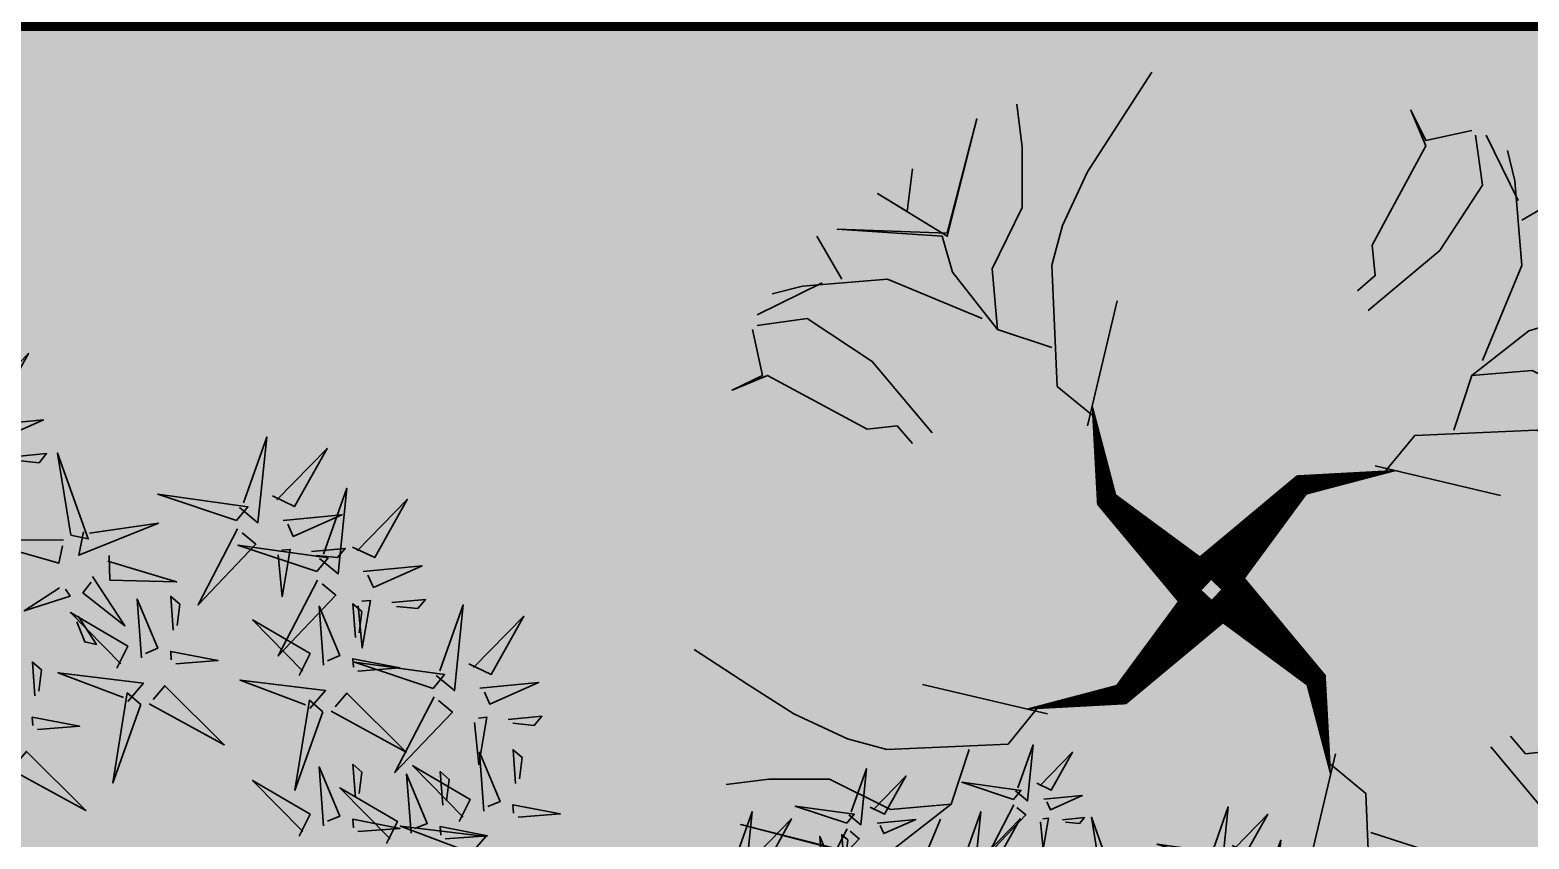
# Model space of a CAD drawing. Header units: millimetres. Extents: x -10000 to 124200, y -12045 to 23620.
# Drawn here: x 44064 to 44800, y 7544 to 7940 of the extents above; entities that cross this region are included whole.
import ezdxf

# ---------------------------------------------------------------- set-up
doc = ezdxf.new("R2010")
doc.units = ezdxf.units.MM
doc.header["$LTSCALE"] = 150
doc.layers.add('ad-Framing', color=30, linetype='Continuous', lineweight=35, true_color=0xff7f00)
doc.layers.add('ad-Landscape', color=7, linetype='Continuous', lineweight=35, true_color=0x007f00)
doc.layers.add('ad-Verandah', color=7, linetype='Continuous', true_color=0xa57c52)

# ---------------------------------------------------------------- blocks, each defined once
blk = doc.blocks.new('bamboo')
at = {"layer": 'ad-Landscape'}
for points in [[(-1190.3, 750.9), (-1161.9, 716.5), (-1322.1, 700.2), (-1198.9, 743.8)], [(-1212, 689.6), (-1192.2, 648), (-1301.2, 587.1), (-1204.9, 680.9)], [(-1288.8, 429.3), (-1338.2, 576.9), (-1314.7, 408), (-1288.8, 429.3)], [(-1141, 498.1), (-1251.3, 506.4), (-1159.2, 467.8), (-1149.5, 490.8)], [(-1273.1, 427.7), (-1131.2, 501.3), (-1244.7, 393.3), (-1266, 419.1)], [(-1313.2, 423.7), (-1284.7, 389.2), (-1445, 373), (-1321.8, 416.6)], [(-1193.1, 438.6), (-1256.1, 443.4), (-1241.5, 426.4), (-1201.6, 431.4)], [(-1334.9, 362.3), (-1315.1, 320.7), (-1424, 259.8), (-1327.8, 353.7)], [(-1289.2, 342), (-1299.8, 231.9), (-1259.3, 323.3), (-1282.1, 333.4)], [(-1357.1, -48), (-1406.5, 99.6), (-1382.9, -69.3), (-1357.1, -48)], [(-1190.3, 96.4), (-1161.9, 61.9), (-1322.1, 45.7), (-1198.9, 89.3)], [(-1212, 35.1), (-1192.2, -6.5), (-1301.2, -67.4), (-1204.9, 26.4)], [(-1341.4, -49.5), (-1199.5, 24), (-1312.9, -84), (-1334.3, -58.1)], [(-1381.4, -53.6), (-1353, -88.1), (-1513.2, -104.3), (-1390.1, -60.7)], [(-1403.2, -114.9), (-1383.3, -156.5), (-1492.3, -217.4), (-1396.1, -123.6)], [(-1357.5, -135.2), (-1368, -245.3), (-1327.6, -154), (-1350.4, -143.9)], [(-1293.1, -125.6), (-1214.5, -133.2), (-1303.2, -148.4), (-1301.7, -132.7)], [(-1143.7, -283.2), (-1143, -123.3), (-1099.9, -274), (-1132.7, -280.9)], [(-1299.1, -188.5), (-1305.1, -251.4), (-1287.9, -237.2), (-1292, -197.1)], [(-713.7, -184.4), (-637.3, -324.8), (-747.6, -213.6), (-722.2, -191.7)], [(-1053.9, -275.7), (-1010.7, -209.6), (-1038.4, -295.3), (-1051.6, -286.6)], [(-851.8, -229.5), (-914.8, -224.8), (-900.2, -241.7), (-860.3, -236.8)], [(-788.8, -234.2), (-794.8, -313), (-811.8, -224.6), (-796, -225.8)], [(-1152.3, -296.4), (-1306, -271.7), (-1145.4, -329.2), (-1152.3, -296.4)], [(-841.4, -403.5), (-875.3, -432.7), (-894.8, -272.8), (-848.7, -395.1)], [(-903.2, -383.1), (-944.4, -403.7), (-1007.5, -296), (-911.7, -390.3)], [(-1000.9, -310.2), (-948, -344.7), (-952.6, -322.9), (-990, -307.9)], [(-1158.7, -320.6), (-1114.9, -311.4), (-1174.8, -460.8), (-1156.4, -331.5)], [(-1075.2, -337.2), (-982.6, -397.6), (-1044.7, -319.4), (-1064.3, -334.9)], [(-1114.4, -368.3), (-1068.3, -370), (-1064.9, -494.8), (-1103.4, -366)], [(-835.4, -427.8), (-688.8, -375.4), (-857.2, -402.4), (-835.4, -427.8)], [(-922.6, -429.1), (-1032.9, -420.9), (-940.7, -459.5), (-931.1, -436.4)], [(-836.6, -443.5), (-760.1, -583.9), (-870.5, -472.6), (-845, -450.8)], [(-1179.6, -607.1), (-1229, -459.4), (-1205.5, -628.4), (-1179.6, -607.1)], [(-974.6, -488.6), (-1037.7, -483.9), (-1023.1, -500.8), (-983.1, -495.9)], [(-911.6, -493.3), (-917.6, -572.1), (-934.7, -483.7), (-918.9, -484.8)], [(-1163.9, -608.6), (-1022, -535), (-1135.5, -643.1), (-1156.8, -617.2)], [(-1204, -612.6), (-1175.5, -647.1), (-1335.8, -663.4), (-1212.6, -619.7)], [(-1084.1, -757), (-1133.4, -609.4), (-1109.9, -778.4), (-1084.1, -757)], [(-827.8, -744.4), (-861.7, -773.6), (-881.2, -613.7), (-835.1, -736)], [(-889.6, -724), (-930.8, -744.6), (-993.8, -636.9), (-898.1, -731.2)], [(-589.2, -724), (-630.4, -744.6), (-693.5, -636.9), (-597.7, -731.2)], [(-1225.7, -674), (-1205.9, -715.6), (-1314.8, -776.5), (-1218.6, -682.6)], [(-1180, -694.3), (-1190.5, -804.4), (-1150.1, -713.1), (-1172.9, -702.9)], [(-1115.6, -684.7), (-1037, -692.3), (-1125.7, -707.5), (-1124.2, -691.8)], [(-1068.3, -758.6), (-926.4, -685), (-1039.9, -793.1), (-1061.2, -767.2)], [(-821.7, -768.6), (-675.1, -716.3), (-843.5, -743.3), (-821.7, -768.6)], [(-1121.6, -747.6), (-1127.7, -810.5), (-1110.4, -796.3), (-1114.5, -756.2)], [(-1108.4, -762.6), (-1079.9, -797.1), (-1240.2, -813.4), (-1117, -769.7)], [(-908.9, -770), (-1019.2, -761.8), (-927.1, -800.3), (-917.4, -777.3)], [(-822.9, -784.4), (-746.5, -924.8), (-856.8, -813.5), (-831.4, -791.7)], [(-608.6, -770), (-718.8, -761.8), (-626.7, -800.3), (-617.1, -777.3)], [(-575.6, -887.6), (-616.8, -908.3), (-679.8, -800.6), (-584, -894.9)], [(-1130.1, -824), (-1110.3, -865.6), (-1219.3, -926.5), (-1123, -832.6)], [(-1020.1, -834.7), (-941.4, -842.3), (-1030.2, -857.5), (-1028.7, -841.8)], [(-961, -829.5), (-1024, -824.8), (-1009.5, -841.7), (-969.5, -836.8)], [(-898, -834.2), (-904, -913), (-921, -824.6), (-905.3, -825.7)], [(-865.6, -975.2), (-915, -827.6), (-891.5, -996.5), (-865.6, -975.2)], [(-660.6, -829.5), (-723.6, -824.8), (-709.1, -841.7), (-669.1, -836.8)], [(-597.6, -834.2), (-603.6, -913), (-620.7, -824.6), (-604.9, -825.7)], [(-1084.5, -844.3), (-1095, -954.4), (-1054.5, -863.1), (-1077.3, -852.9)], [(-1026.1, -897.6), (-1032.1, -960.5), (-1014.9, -946.3), (-1019, -906.2)], [(-849.9, -976.7), (-708, -903.2), (-821.4, -1011.2), (-842.8, -985.4)], [(-594.9, -933.7), (-705.2, -925.4), (-613.1, -964), (-603.4, -940.9)], [(-554.7, -1044.4), (-588.6, -1073.6), (-608.1, -913.7), (-562, -1036)], [(-616.5, -1023.9), (-657.7, -1044.6), (-720.8, -936.9), (-625, -1031.2)], [(-889.9, -980.8), (-861.5, -1015.3), (-1021.7, -1031.5), (-898.6, -987.9)], [(-647, -993.1), (-710, -988.4), (-695.4, -1005.3), (-655.5, -1000.4)], [(-584, -997.8), (-590, -1076.6), (-607, -988.2), (-591.3, -989.4)], [(-911.7, -1042.2), (-891.9, -1083.8), (-1000.8, -1144.6), (-904.6, -1050.8)], [(-866, -1062.5), (-876.5, -1172.5), (-836.1, -1081.2), (-858.9, -1071.1)], [(-801.6, -1052.8), (-723, -1060.4), (-811.7, -1075.7), (-810.2, -1059.9)], [(-635.9, -1070), (-746.1, -1061.7), (-654, -1100.3), (-644.4, -1077.3)], [(-807.6, -1115.7), (-813.6, -1178.6), (-796.4, -1164.4), (-800.5, -1124.4)], [(-687.9, -1129.5), (-751, -1124.7), (-736.4, -1141.7), (-696.4, -1136.8)], [(-624.9, -1134.2), (-630.9, -1213), (-648, -1124.6), (-632.2, -1125.7)]]:
    blk.add_lwpolyline(points, dxfattribs=at)
blk = doc.blocks.new('A$C06C421F0')
at = {"layer": 'ad-Landscape'}
for points in [[(359.9, 366.5, 36, 14.4, 0), (421.2, 431.5, 14.4, 0.72, 0), (487.4, 441.9, 0, 0, 0), (448, 441.9, 0, 0, 0), (472.5, 524.2, 0, 0, 0), (467.7, 541.4, 0, 0, 0), (379.6, 599.7, 0, 0, 0), (404.1, 579.3, 0, 0, 0), (359.9, 575.7, 0, 0, 0), (404.1, 579.3, 0, 0, 0), (467.7, 541.4, 0, 0, 0), (433.5, 648, 0, 0, 0), (482.5, 692.3, 0, 0, 0), (430.9, 648, 0, 0, 0), (418.6, 692.3, 0, 0, 0), (426.1, 713.1, 0, 0, 0), (413.8, 692.3, 0, 0, 0), (372.2, 716.3, 0, 0, 0), (413.8, 692.3, 0, 0, 0), (323.1, 719.9, 0, 0, 0)], [(353.4, 359.9, 36, 14.4, 0), (288.3, 421.2, 14.4, 0.72, 0), (277.9, 487.4, 0, 0, 0), (277.9, 448, 0, 0, 0), (195.7, 472.5, 0, 0, 0), (178.5, 467.7, 0, 0, 0), (120.2, 379.6, 0, 0, 0), (140.6, 404.1, 0, 0, 0), (144.2, 359.9, 0, 0, 0), (140.6, 404.1, 0, 0, 0), (178.5, 467.7, 0, 0, 0), (71.9, 433.5, 0, 0, 0), (27.6, 482.5, 0, 0, 0), (71.9, 430.9, 0, 0, 0), (27.6, 418.6, 0, 0, 0), (6.8, 426.1, 0, 0, 0), (27.6, 413.8, 0, 0, 0), (3.6, 372.2, 0, 0, 0), (27.6, 413.8, 0, 0, 0), (0, 323.1, 0, 0, 0)], [(366.5, 360, 36, 14.4, 0), (431.5, 298.7, 14.4, 0.72, 0), (441.9, 232.5, 0, 0, 0), (441.9, 271.9, 0, 0, 0), (524.2, 247.4, 0, 0, 0), (541.4, 252.2, 0, 0, 0), (599.7, 340.3, 0, 0, 0), (579.3, 315.8, 0, 0, 0), (575.7, 360, 0, 0, 0), (579.3, 315.8, 0, 0, 0), (541.4, 252.2, 0, 0, 0), (648, 286.4, 0, 0, 0), (692.3, 237.4, 0, 0, 0), (648, 289, 0, 0, 0), (692.3, 301.2, 0, 0, 0), (713.1, 293.8, 0, 0, 0), (692.3, 306.1, 0, 0, 0), (716.3, 347.7, 0, 0, 0), (692.3, 306.1, 0, 0, 0), (719.9, 396.8, 0, 0, 0)], [(360, 353.4, 36, 14.4, 0), (298.7, 288.3, 14.4, 0.72, 0), (232.5, 277.9, 0, 0, 0), (271.9, 277.9, 0, 0, 0), (247.4, 195.7, 0, 0, 0), (252.2, 178.5, 0, 0, 0), (340.3, 120.2, 0, 0, 0), (315.8, 140.6, 0, 0, 0), (360, 144.2, 0, 0, 0), (315.8, 140.6, 0, 0, 0), (252.2, 178.5, 0, 0, 0), (286.4, 71.9, 0, 0, 0), (237.4, 27.6, 0, 0, 0), (289, 71.9, 0, 0, 0), (301.2, 27.6, 0, 0, 0), (293.8, 6.8, 0, 0, 0), (306.1, 27.6, 0, 0, 0), (347.7, 3.6, 0, 0, 0), (306.1, 27.6, 0, 0, 0), (396.8, 0, 0, 0, 0)]]:
    blk.add_lwpolyline(points, format="xyseb", dxfattribs=at)
for points in [[(277.9, 479.9), (254, 499.6), (250.4, 582.9), (257.6, 610), (274.8, 646.8), (295.1, 678.4), (319.1, 715.2)], [(250.4, 526.4), (212.9, 538.7), (209.3, 580.3), (230, 622.2), (230, 663.9), (226.4, 693.2)], [(212.9, 538.7), (182.1, 578), (174.9, 602.6), (103, 607.4), (178.5, 604.8), (198.9, 683.2), (178.5, 602.6), (130.6, 631.9), (151, 619.7), (154.6, 649)], [(460.3, 565.3), (472.5, 575.7), (470.3, 596.5), (507.1, 664.7), (497, 689.2), (507.1, 668.4), (538.7, 675.1)], [(467.7, 551.8), (516.7, 592.9), (546.1, 637.6), (541.3, 672)], [(106.2, 573.2), (89, 602.6)], [(92.6, 570.6), (47.9, 548.7)], [(202.5, 546.1), (137.4, 573.2), (79.1, 568.4), (58.3, 563.2)], [(274.8, 472.5), (295.1, 558.4)], [(168.1, 467.7), (127, 516.7), (82.3, 546.1), (47.9, 541.3)], [(154.6, 460.3), (144.2, 472.5), (123.4, 470.3), (55.1, 507.1), (30.7, 497), (51.5, 507.1), (44.7, 538.7)], [(526.4, 469.5), (538.7, 507), (580.3, 510.6), (622.2, 489.8), (663.9, 489.8), (693.2, 493.5)], [(479.9, 441.9), (499.6, 465.9), (582.9, 469.5), (610, 462.3), (646.8, 445.1), (678.4, 424.8), (715.2, 400.8)], [(472.5, 445.1), (558.4, 424.8)], [(239.9, 277.9), (220.3, 254), (137, 250.4), (109.9, 257.6), (73.1, 274.8), (41.5, 295.1), (4.7, 319.1)], [(247.4, 274.8), (161.5, 295.1)], [(193.5, 250.4), (181.2, 212.9), (139.6, 209.3), (97.6, 230), (56, 230), (26.6, 226.4)], [(445.1, 247.4), (424.8, 161.5)], [(441.9, 239.9), (465.9, 220.3), (469.5, 137), (462.3, 109.9), (445.1, 73.1), (424.8, 41.5), (400.8, 4.7)], [(181.2, 212.9), (141.8, 182.1), (117.3, 174.9), (112.5, 103), (115.1, 178.5), (36.7, 198.9), (117.3, 178.5), (88, 130.6), (100.2, 151), (70.9, 154.6)], [(173.8, 202.5), (146.7, 137.4), (151.5, 79.1), (156.7, 58.3)], [(469.5, 193.5), (507, 181.2), (510.6, 139.6), (489.8, 97.6), (489.8, 56), (493.5, 26.6)], [(507, 181.2), (537.8, 141.8), (545, 117.3), (616.8, 112.5), (541.4, 115.1), (521, 36.7), (541.4, 117.3), (589.3, 88), (568.9, 100.2), (565.3, 70.9)], [(252.2, 168.1), (203.2, 127), (173.8, 82.3), (178.6, 47.9)], [(517.4, 173.8), (582.5, 146.7), (640.8, 151.5), (661.6, 156.7)], [(259.6, 154.6), (247.4, 144.2), (249.6, 123.4), (212.8, 55.1), (222.8, 30.7), (212.8, 51.5), (181.2, 44.7)], [(146.7, 106.2), (117.3, 89)], [(149.3, 92.6), (171.2, 47.9)]]:
    blk.add_lwpolyline(points, dxfattribs=at)
blk = doc.blocks.new('zw$FE9C')
at = {"transparency": 33554559}
h = blk.add_hatch(color=256, dxfattribs=at)
h.dxf.hatch_style = 1
h.set_gradient(color1=(153, 204, 0), color2=(63, 127, 0), tint=1, name='INVSPHERICAL')
h.paths.add_polyline_path([(8460, 4510), (12805, 4510), (12805, 7945), (8460, 7945)])
h = blk.add_hatch(dxfattribs=at)
h.set_pattern_fill('GRASS', color=74)
h.set_pattern_definition([(90, (-1087975.541, 674585.024), (-17.96051224, 17.96051224), [4.7625, -31.1585245]), (45, (-1087975.54, 674585.024), (-17.96051224, 17.96051224), [4.7625, -20.6375]), (135, (-1087975.54, 674585.024), (-17.96051224, -17.96051224), [4.7625, -20.6375])])
h.paths.add_polyline_path([(8460, 4510), (12805, 4510), (12805, 7945), (8460, 7945)])
at = {"layer": 'ad-Landscape', "xscale": 0.7144563243118911, "yscale": 0.7144563243118911, "zscale": 0.7144563243118911, "rotation": 270}
blk.add_blockref('A$C06C421F0', (10836.88, 7923.12), dxfattribs=at)
at = {"layer": 'ad-Landscape', "linetype": 'Continuous', "rotation": 89.99999999999994}
for p, xscale, yscale, zscale in [((10456.59, 7390.77), -0.2620739326953547, 0.2620739326953547, 0.2620739326953535), ((10988.65, 7330.63), -0.1713600815364865, 0.1713600815364865, 0.171360081536486)]:
    blk.add_blockref('bamboo', p, dxfattribs=dict(at, xscale=xscale, yscale=yscale, zscale=zscale))
blk = doc.blocks.new('1215_East Villa')
at = {"layer": 'ad-Verandah'}
blk.add_blockref('zw$FE9C', (0, 0), dxfattribs=at)
blk = doc.blocks.new('A$C59a15b2d')
at = {"layer": 'ad-Framing', "const_width": 10}
blk.add_lwpolyline([(11795, 12355), (11795, 7945), (8460, 7945), (8460, 4510), (11795, 4510), (11795, -1910), (1530, -1910), (1530, 0), (0, 0), (0, 4510), (1910, 4510), (1910, 7945), (0, 7945), (0, 12355)], close=True, dxfattribs=at)

msp = doc.modelspace()

# ---------------------------------------------------------------- block references
msp.add_blockref('1215_East Villa', (33550, 0))

# ---------------------------------------------------------------- next in the draw order: block references
msp.add_blockref('A$C59a15b2d', (33550, 0))

doc.saveas('drawing.dxf')
